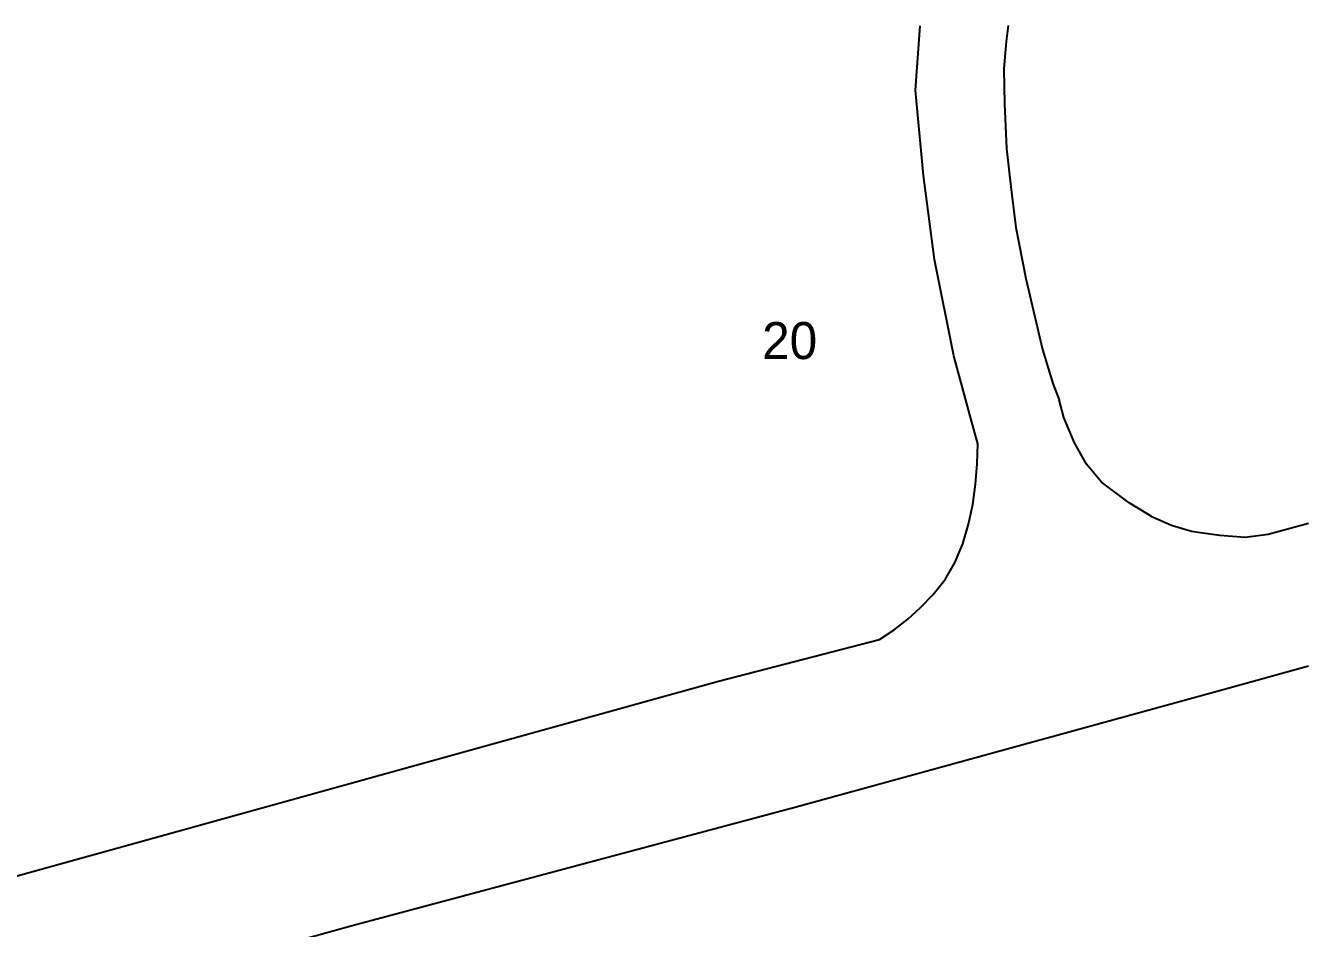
# Model space of a CAD drawing. Header units: millimetres. Extents: x 172500 to 842273, y -2500 to 360123.
# Drawn here: x 772999 to 842273, y 310483 to 359237 of the extents above; entities that cross this region are included whole.
import ezdxf
from ezdxf.enums import TextEntityAlignment as Align

# ---------------------------------------------------------------- set-up
doc = ezdxf.new("R2010")
doc.units = ezdxf.units.MM
doc.layers.add('2A - Text', color=2, linetype='Continuous')
doc.layers.add('A2 - Elevation - Windoors', color=2, linetype='Continuous')
doc.styles.get("Standard").update_dxf_attribs({"font": ''})
doc.styles.get('Standard').set_extended_font_data('Poppins Light')

msp = doc.modelspace()

# ---------------------------------------------------------------- linework, layer by layer
at = {"layer": 'A2 - Elevation - Windoors'}
for points in [[(824040.3, 338028.2), (823120.3, 341398.2), (822090.3, 346608.2), (821490.3, 351138.2), (821060.3, 355748.2), (821311.6, 359224.4)], [(826060.9, 359236.6), (825960.3, 358378.2), (825830.3, 356898.2), (825860.3, 355008.2), (825970.3, 352608.2), (826210.3, 350528.2), (826480.3, 348328.2), (827010.3, 345578.2), (827910.3, 341738.2), (828470.3, 339908.2), (828810.3, 339028.2)], [(833610.3, 332848.2), (832600.3, 333458.2), (831100.3, 334588.2), (830300.3, 335548.2), (829640.3, 336708.2), (829070.3, 338078.2), (828810.3, 339028.2)], [(823190.3, 330268.2), (823210.3, 330318.2), (823610.3, 331258.2), (823920.3, 332308.2), (824150.3, 333378.2), (824300.3, 334468.2), (824390.3, 335568.2), (824420.3, 336658.2), (824040.3, 338028.2)], [(836440.3, 331848.2), (835960.3, 331918.2), (834880.3, 332238.2), (833860.3, 332698.2), (833610.3, 332848.2)], [(842273.1, 332350.9), (840100.3, 331748.2), (838860.3, 331598.2), (837500.3, 331698.2), (836440.3, 331848.2)], [(822560.3, 329208.2), (822660.3, 329328.2), (823190.3, 330268.2)], [(821090.3, 327598.2), (821330.3, 327818.2), (821990.3, 328488.2), (822560.3, 329208.2)], [(762820.3, 311128.2), (763110.3, 311098.2), (764230.3, 311138.2), (765320.3, 311328.2), (810410.3, 323828.2), (819120.3, 326088.2), (819900.3, 326608.2), (820640.3, 327188.2), (821090.3, 327598.2)], [(731780.1, 294368), (732260.3, 294498.2), (753800.3, 300438.2), (767790.3, 304298.2), (790640.3, 310638.2), (814610.3, 317048.2), (837670.3, 323378.2), (842273.1, 324666.9)]]:
    msp.add_lwpolyline(points, dxfattribs=at)

# ---------------------------------------------------------------- texts
at = {"layer": '2A - Text'}
msp.add_text('20', height=2000, dxfattribs=at).set_placement((814260.3, 340628.2), align=Align.BOTTOM_CENTER)

doc.saveas('drawing.dxf')
